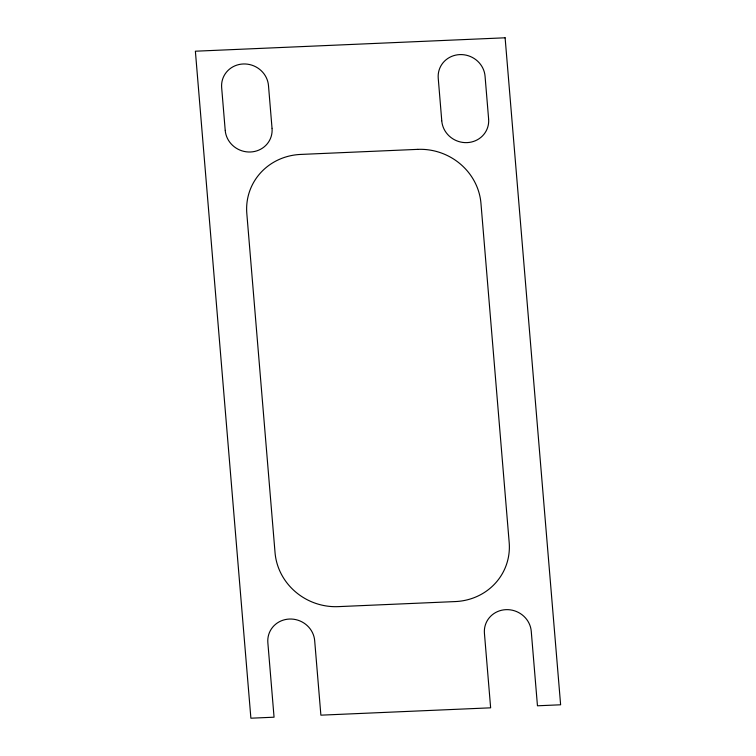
<?xml version="1.0" encoding="UTF-8"?>
<svg xmlns="http://www.w3.org/2000/svg" width="756" height="756" viewBox="0 0 756 756"><rect width="100%" height="100%" fill="white"/><g stroke="black" fill="none" stroke-linecap="round" stroke-linejoin="round"><path stroke-width="1.13" d="M488.593 118.73L485.059 76.195A23.644 22.463 21.8 0 0 459.761 54.602A23.644 22.463 21.8 0 0 438.234 78.227L441.769 120.762M272.018 128.104L268.484 85.579A23.644 22.463 21.8 0 0 243.186 63.977A23.644 22.463 21.8 0 0 221.659 87.602L225.194 130.136M488.622 118.994A23.653 22.463 21.8 0 1 467.085 142.619A23.653 22.463 21.8 0 1 441.787 121.017M272.047 128.369A23.653 22.463 21.8 0 1 250.51 151.994A23.653 22.463 21.8 0 1 225.212 130.401M505.112 37.8L195.379 51.21L250.888 718.2L274.059 717.198L267.851 642.657A23.653 22.463 21.8 0 1 289.387 619.041A23.653 22.463 21.8 0 1 314.676 640.634L320.884 715.167L490.635 707.824L484.426 633.282A23.653 22.463 21.8 0 1 505.962 609.657A23.653 22.463 21.8 0 1 531.251 631.26L537.459 705.792L560.621 704.79L505.112 37.8M417.718 149.367L300.652 154.432A59.119 56.161 21.8 0 0 246.815 213.494L275.042 552.645A59.119 56.161 21.8 0 0 338.282 606.633L455.348 601.568A59.119 56.161 21.8 0 0 509.185 542.506L480.958 203.355A59.119 56.161 21.8 0 0 417.718 149.367"/></g></svg>
